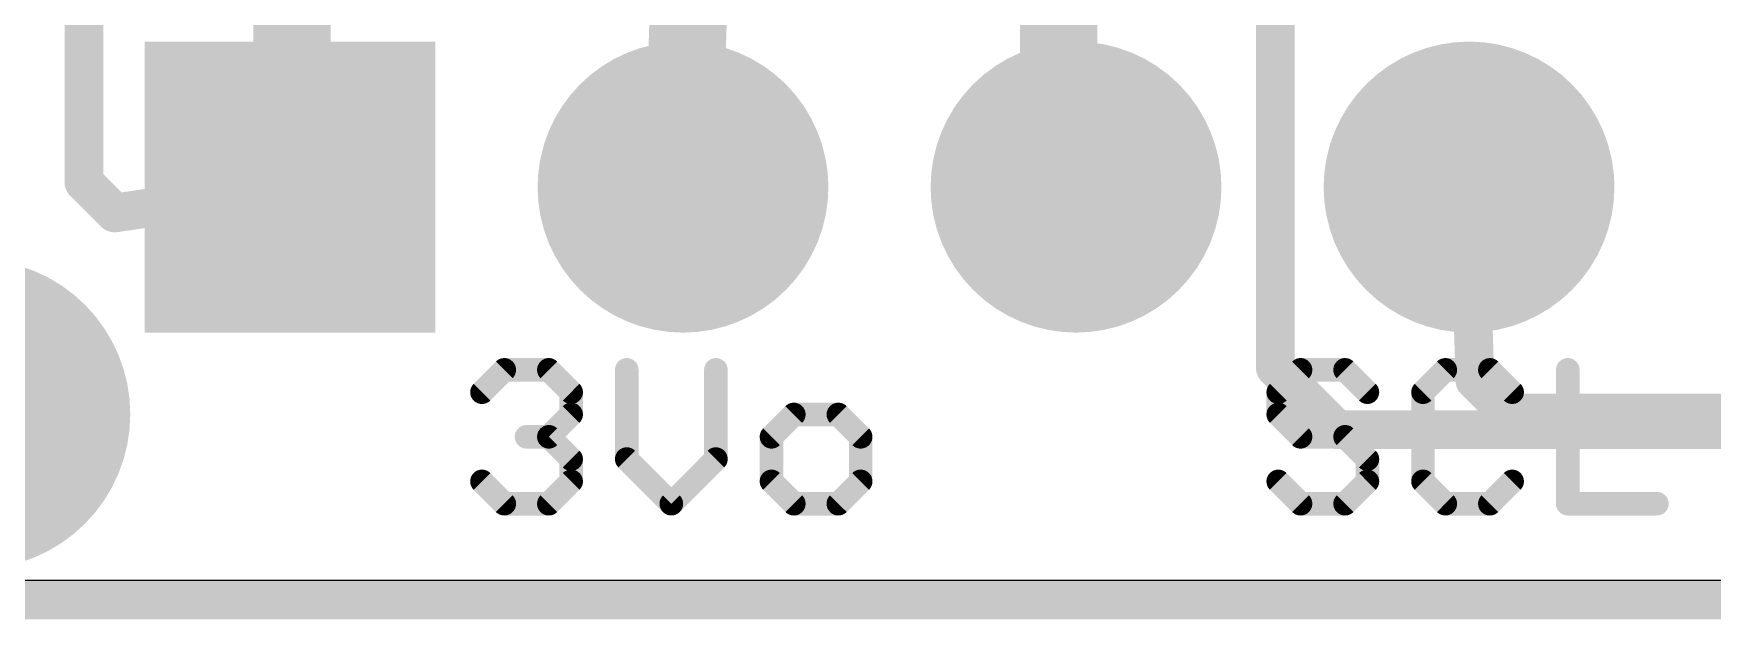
# Model space of a CAD drawing. Extents: x -19.1 to 19.1, y -11.7 to 11.4.
# Drawn here: x -13.09 to -2.24, y -11.68 to -7.9 of the extents above; entities that cross this region are included whole.
import ezdxf

# ---------------------------------------------------------------- set-up
doc = ezdxf.new("R2010")
doc.units = 0
for name, color, linetype in [('1', 12, 'CONTINUOUS'), ('16', 132, 'CONTINUOUS'), ('17', 110, 'CONTINUOUS'), ('20', 53, 'CONTINUOUS'), ('21', 40, 'CONTINUOUS'), ('29', 253, 'CONTINUOUS')]:
    doc.layers.add(name, color=color, linetype=linetype)

# ---------------------------------------------------------------- blocks, each defined once
blk = doc.blocks.new('PIE')
at = {"const_width": 0.5}
blk.add_lwpolyline([(0, -0.25, 1), (0, 0.25, 1), (0, -0.25)], format="xyb", dxfattribs=at)
blk = doc.blocks.new('SQUAREP')
blk.add_solid([(-0.5, -0.5), (0.5, -0.5), (-0.5, 0.5), (0.5, 0.5)])
blk = doc.blocks.new('ROUNDP')
at = {"const_width": 0.5}
blk.add_lwpolyline([(0, -0.25, 1), (0, 0.25, 1), (0, -0.25)], format="xyb", dxfattribs=at)

msp = doc.modelspace()

# ---------------------------------------------------------------- linework, layer by layer
at = {"layer": '1'}
for points, const_width in [([(-6.462, -5.873), (-6.462, -8.907)], 0.5), ([(-11.392, -6.043), (-11.43, -8.89)], 0.5), ([(-8.89, -8.89), (-8.852, -7.647)], 0.5), ([(-6.462, -8.907), (-6.35, -8.89)], 0.5), ([(-3.81, -8.89), (-3.772, -10.139)], 0.25), ([(-3.772, -10.139), (-3.562, -10.349)], 0.25), ([(-3.562, -10.349), (12.357, -10.349)], 0.25)]:
    msp.add_lwpolyline(points, dxfattribs=dict(at, const_width=const_width))
for points, const_width in [([(-6.4808, -8.7834, 1), (-6.4432, -9.0306)], 0.25), ([(-6.3312, -9.0136, 1), (-6.3688, -8.7664)], 0.25), ([(-11.555, -8.8883, 1), (-11.305, -8.8917)], 0.25), ([(-9.0149, -8.8862, 1), (-8.7651, -8.8938)], 0.25), ([(-6.587, -8.907, 1), (-6.337, -8.907)], 0.25), ([(-3.7475, -8.8881, 1), (-3.8725, -8.8919)], 0.125), ([(-3.7278, -10.0948, 1), (-3.8162, -10.1832)], 0.125), ([(-3.8345, -10.1409, 1), (-3.7095, -10.1371)], 0.125), ([(-3.562, -10.2865, 1), (-3.562, -10.4115)], 0.125), ([(-3.6062, -10.3932, 1), (-3.5178, -10.3048)], 0.125)]:
    msp.add_lwpolyline(points, format="xyb", dxfattribs=dict(at, const_width=const_width))
at = {"layer": '16'}
for points, const_width in [([(-12.762, -8.857), (-12.762, 10.043)], 0.25), ([(-5.062, -2.757), (-5.062, -10.057)], 0.25), ([(-8.89, -7.747), (-8.255, -7.112)], 0.4064), ([(-8.89, -8.89), (-8.89, -7.747)], 0.4064), ([(-12.562, -9.057), (-12.762, -8.857)], 0.25), ([(-11.43, -8.89), (-12.562, -9.057)], 0.25), ([(-5.062, -10.057), (-4.662, -10.457)], 0.25), ([(-4.662, -10.457), (2.448, -10.457)], 0.25), ([(13.538, -11.557), (-13.462, -11.557)], 0.25)]:
    msp.add_lwpolyline(points, dxfattribs=dict(at, const_width=const_width))
for points, const_width in [([(-8.9618, -7.6752, 1), (-8.8182, -7.8188)], 0.2032), ([(-12.7178, -8.8128, 1), (-12.8062, -8.9012)], 0.125), ([(-11.4209, -8.9518, 1), (-11.4391, -8.8282)], 0.125), ([(-8.9916, -8.89, 1), (-8.7884, -8.89)], 0.2032), ([(-12.8245, -8.857, 1), (-12.6995, -8.857)], 0.125), ([(-12.5711, -8.9952, 1), (-12.5529, -9.1188)], 0.125), ([(-12.6062, -9.1012, 1), (-12.5178, -9.0128)], 0.125), ([(-5.0178, -10.0128, 1), (-5.1062, -10.1012)], 0.125), ([(-5.1245, -10.057, 1), (-4.9995, -10.057)], 0.125), ([(-4.662, -10.3945, 1), (-4.662, -10.5195)], 0.125), ([(-4.7062, -10.5012, 1), (-4.6178, -10.4128)], 0.125)]:
    msp.add_lwpolyline(points, format="xyb", dxfattribs=dict(at, const_width=const_width))
at = {"layer": '20'}
msp.add_line((16.51, -11.43), (-16.51, -11.43), dxfattribs=at)
at = {"layer": '21', "const_width": 0.1524}
for points in [[(-10.1891, -10.2145), (-10.045, -10.0705)], [(-10.045, -10.0705), (-9.7569, -10.0705)], [(-9.7569, -10.0705), (-9.6129, -10.2145)], [(-9.2536, -10.0705), (-9.2536, -10.6467)], [(-8.6773, -10.6467), (-8.6773, -10.0705)], [(-4.899, -10.0705), (-5.0431, -10.2145)], [(-4.6109, -10.0705), (-4.899, -10.0705)], [(-4.4669, -10.2145), (-4.6109, -10.0705)], [(-3.9635, -10.0705), (-4.1076, -10.2145)], [(-3.6754, -10.0705), (-3.9635, -10.0705)], [(-3.5313, -10.2145), (-3.6754, -10.0705)], [(-3.172, -10.0705), (-3.172, -10.9348)], [(-9.6129, -10.2145), (-9.6129, -10.3586)], [(-5.0431, -10.2145), (-5.0431, -10.3586)], [(-4.1076, -10.2145), (-4.1076, -10.7907)], [(-9.6129, -10.3586), (-9.7569, -10.5026)], [(-8.174, -10.3586), (-8.318, -10.5026)], [(-7.8859, -10.3586), (-8.174, -10.3586)], [(-7.7418, -10.5026), (-7.8859, -10.3586)], [(-5.0431, -10.3586), (-4.899, -10.5026)], [(-9.7569, -10.5026), (-9.901, -10.5026)], [(-9.7569, -10.5026), (-9.6129, -10.6467)], [(-8.318, -10.5026), (-8.318, -10.7907)], [(-7.7418, -10.7907), (-7.7418, -10.5026)], [(-4.899, -10.5026), (-4.6109, -10.5026)], [(-4.6109, -10.5026), (-4.4669, -10.6467)], [(-9.6129, -10.6467), (-9.6129, -10.7907)], [(-9.2536, -10.6467), (-8.9654, -10.9348)], [(-8.9654, -10.9348), (-8.6773, -10.6467)], [(-4.4669, -10.6467), (-4.4669, -10.7907)], [(-10.045, -10.9348), (-10.1891, -10.7907)], [(-9.6129, -10.7907), (-9.7569, -10.9348)], [(-8.318, -10.7907), (-8.174, -10.9348)], [(-7.8859, -10.9348), (-7.7418, -10.7907)], [(-4.899, -10.9348), (-5.0431, -10.7907)], [(-4.4669, -10.7907), (-4.6109, -10.9348)], [(-4.1076, -10.7907), (-3.9635, -10.9348)], [(-3.6754, -10.9348), (-3.5313, -10.7907)], [(-9.7569, -10.9348), (-10.045, -10.9348)], [(-8.174, -10.9348), (-7.8859, -10.9348)], [(-4.6109, -10.9348), (-4.899, -10.9348)], [(-3.9635, -10.9348), (-3.6754, -10.9348)], [(-3.172, -10.9348), (-2.5958, -10.9348)]]:
    msp.add_lwpolyline(points, dxfattribs=at)
at = {"layer": '21', "const_width": 0.0762}
for points in [[(-10.045, -10.0324, 1), (-10.045, -10.1086)], [(-10.0181, -10.0974, 1), (-10.072, -10.0435)], [(-9.73, -10.0435, 1), (-9.7839, -10.0974)], [(-9.7569, -10.1086, 1), (-9.7569, -10.0324)], [(-9.2155, -10.0705, 1), (-9.2917, -10.0705)], [(-8.6392, -10.0705, 1), (-8.7154, -10.0705)], [(-4.899, -10.0324, 1), (-4.899, -10.1086)], [(-4.8721, -10.0974, 1), (-4.926, -10.0435)], [(-4.584, -10.0435, 1), (-4.6379, -10.0974)], [(-4.6109, -10.1086, 1), (-4.6109, -10.0324)], [(-3.9635, -10.0324, 1), (-3.9635, -10.1086)], [(-3.9366, -10.0974, 1), (-3.9904, -10.0435)], [(-3.6484, -10.0435, 1), (-3.7023, -10.0974)], [(-3.6754, -10.1086, 1), (-3.6754, -10.0324)], [(-3.1339, -10.0705, 1), (-3.2101, -10.0705)], [(-10.216, -10.1876, 1), (-10.1621, -10.2415)], [(-9.5748, -10.2145, 1), (-9.651, -10.2145)], [(-9.6398, -10.2415, 1), (-9.5859, -10.1876)], [(-5.005, -10.2145, 1), (-5.0812, -10.2145)], [(-5.07, -10.1876, 1), (-5.0161, -10.2415)], [(-4.4938, -10.2415, 1), (-4.4399, -10.1876)], [(-4.0695, -10.2145, 1), (-4.1457, -10.2145)], [(-4.1345, -10.1876, 1), (-4.0806, -10.2415)], [(-3.5583, -10.2415, 1), (-3.5044, -10.1876)], [(-9.5859, -10.3855, 1), (-9.6398, -10.3316)], [(-8.174, -10.3205, 1), (-8.174, -10.3967)], [(-8.147, -10.3855, 1), (-8.2009, -10.3316)], [(-7.8589, -10.3316, 1), (-7.9128, -10.3855)], [(-7.8859, -10.3967, 1), (-7.8859, -10.3205)], [(-5.0161, -10.3316, 1), (-5.07, -10.3855)], [(-9.651, -10.3586, 1), (-9.5748, -10.3586)], [(-5.0812, -10.3586, 1), (-5.005, -10.3586)], [(-9.901, -10.4645, 1), (-9.901, -10.5407)], [(-9.73, -10.4757, 1), (-9.7839, -10.5296)], [(-9.7839, -10.4757, 1), (-9.73, -10.5296)], [(-9.7569, -10.5407, 1), (-9.7569, -10.4645)], [(-8.345, -10.4757, 1), (-8.2911, -10.5296)], [(-8.2799, -10.5026, 1), (-8.3561, -10.5026)], [(-7.7037, -10.5026, 1), (-7.7799, -10.5026)], [(-7.7688, -10.5296, 1), (-7.7149, -10.4757)], [(-4.899, -10.4645, 1), (-4.899, -10.5407)], [(-4.926, -10.5296, 1), (-4.8721, -10.4757)], [(-4.584, -10.4757, 1), (-4.6379, -10.5296)], [(-4.6109, -10.5407, 1), (-4.6109, -10.4645)], [(-9.5748, -10.6467, 1), (-9.651, -10.6467)], [(-9.6398, -10.6736, 1), (-9.5859, -10.6197)], [(-9.2266, -10.6197, 1), (-9.2805, -10.6736)], [(-9.2917, -10.6467, 1), (-9.2155, -10.6467)], [(-8.7154, -10.6467, 1), (-8.6392, -10.6467)], [(-8.6504, -10.6736, 1), (-8.7043, -10.6197)], [(-4.4288, -10.6467, 1), (-4.505, -10.6467)], [(-4.4938, -10.6736, 1), (-4.4399, -10.6197)], [(-10.1621, -10.7638, 1), (-10.216, -10.8177)], [(-9.5859, -10.8177, 1), (-9.6398, -10.7638)], [(-8.2911, -10.7638, 1), (-8.345, -10.8177)], [(-7.7149, -10.8177, 1), (-7.7688, -10.7638)], [(-5.0161, -10.7638, 1), (-5.07, -10.8177)], [(-4.4399, -10.8177, 1), (-4.4938, -10.7638)], [(-4.0806, -10.7638, 1), (-4.1345, -10.8177)], [(-3.5044, -10.8177, 1), (-3.5583, -10.7638)], [(-9.651, -10.7907, 1), (-9.5748, -10.7907)], [(-8.3561, -10.7907, 1), (-8.2799, -10.7907)], [(-7.7799, -10.7907, 1), (-7.7037, -10.7907)], [(-4.505, -10.7907, 1), (-4.4288, -10.7907)], [(-4.1457, -10.7907, 1), (-4.0695, -10.7907)], [(-10.045, -10.8967, 1), (-10.045, -10.9729)], [(-10.072, -10.9617, 1), (-10.0181, -10.9079)], [(-9.7839, -10.9079, 1), (-9.73, -10.9617)], [(-9.7569, -10.9729, 1), (-9.7569, -10.8967)], [(-8.9924, -10.9079, 1), (-8.9385, -10.9617)], [(-8.9924, -10.9617, 1), (-8.9385, -10.9079)], [(-8.174, -10.8967, 1), (-8.174, -10.9729)], [(-8.2009, -10.9617, 1), (-8.147, -10.9079)], [(-7.9128, -10.9079, 1), (-7.8589, -10.9617)], [(-7.8859, -10.9729, 1), (-7.8859, -10.8967)], [(-4.899, -10.8967, 1), (-4.899, -10.9729)], [(-4.926, -10.9617, 1), (-4.8721, -10.9079)], [(-4.6379, -10.9079, 1), (-4.584, -10.9617)], [(-4.6109, -10.9729, 1), (-4.6109, -10.8967)], [(-3.9635, -10.8967, 1), (-3.9635, -10.9729)], [(-3.9904, -10.9617, 1), (-3.9366, -10.9079)], [(-3.7023, -10.9079, 1), (-3.6484, -10.9617)], [(-3.6754, -10.9729, 1), (-3.6754, -10.8967)], [(-3.172, -10.8967, 1), (-3.172, -10.9729)], [(-3.2101, -10.9348, 1), (-3.1339, -10.9348)], [(-2.5958, -10.9729, 1), (-2.5958, -10.8967)]]:
    msp.add_lwpolyline(points, format="xyb", dxfattribs=at)
at = {"layer": '29'}
for points, const_width in [([(-12.712, -10.357, 0.4142), (-13.462, -9.607)], 0.5), ([(-13.462, -11.107, 0.4142), (-12.712, -10.357)], 0.5), ([(-12.587, -10.357, 1), (-12.837, -10.357)], 0.25), ([(-12.837, -10.357, 1), (-12.587, -10.357)], 0.25)]:
    msp.add_lwpolyline(points, format="xyb", dxfattribs=dict(at, const_width=const_width))

# ---------------------------------------------------------------- block references
at = {"layer": '1'}
msp.add_blockref('PIE', (-13.462, -10.357), dxfattribs=at)
at = {"layer": '17', "xscale": 1.6764, "yscale": 1.6764, "rotation": 90}
for name, p in [('SQUAREP', (-11.43, -8.89)), ('SQUAREP', (-11.43, -8.89)), ('ROUNDP', (-8.89, -8.89)), ('ROUNDP', (-8.89, -8.89)), ('ROUNDP', (-6.35, -8.89)), ('ROUNDP', (-6.35, -8.89)), ('ROUNDP', (-3.81, -8.89)), ('ROUNDP', (-3.81, -8.89))]:
    msp.add_blockref(name, p, dxfattribs=at)
at = {"layer": '29', "xscale": 1.8796, "yscale": 1.8796, "rotation": 90}
for name, p in [('SQUAREP', (-11.43, -8.89)), ('ROUNDP', (-8.89, -8.89)), ('ROUNDP', (-6.35, -8.89)), ('ROUNDP', (-3.81, -8.89))]:
    msp.add_blockref(name, p, dxfattribs=at)
at = {"layer": '29', "xscale": 1.2032, "yscale": 1.2032}
msp.add_blockref('PIE', (-13.462, -10.357), dxfattribs=at)

doc.saveas('drawing.dxf')
